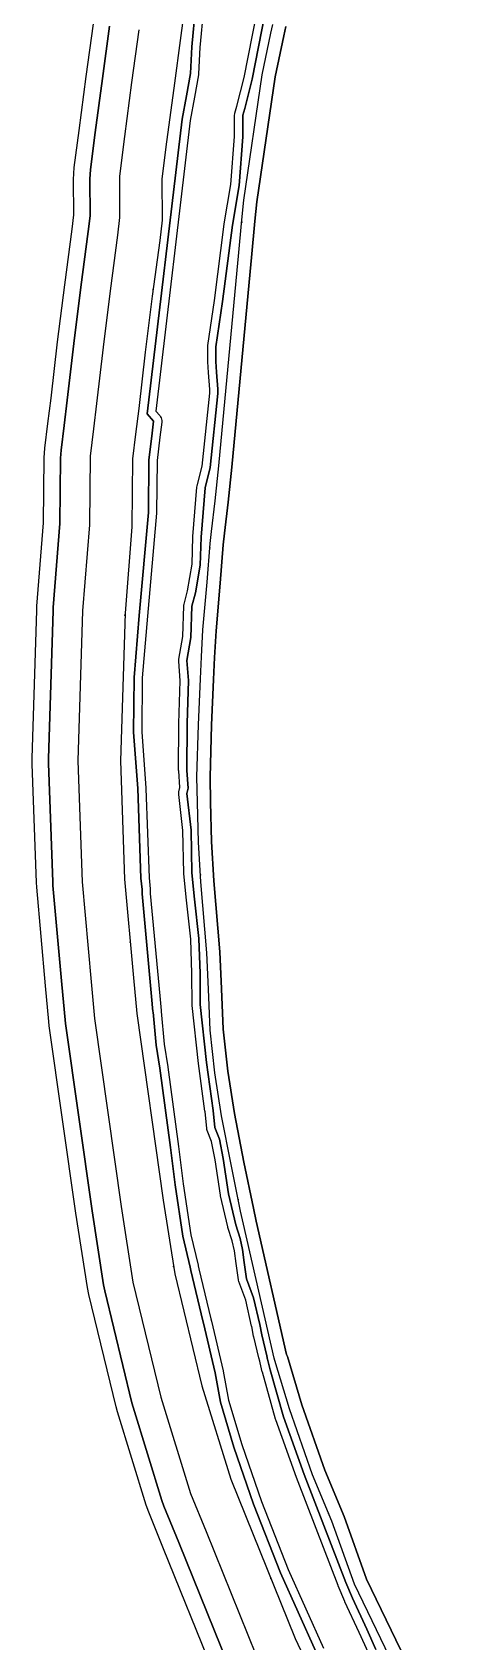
# Model space of a CAD drawing. Header units: inches. Extents: x 87989 to 118156, y 435697 to 451526.
# Drawn here: x 104551.8 to 104679.5, y 449705.5 to 450197.2 of the extents above; entities that cross this region are included whole.
import ezdxf

# ---------------------------------------------------------------- set-up
doc = ezdxf.new("R2010")
doc.units = ezdxf.units.IN
doc.header["$MEASUREMENT"] = 0
for name, color, linetype, true_color in [('As_waterkering_BWK', 7, 'Continuous', 0x7b8981), ('Beschermingszone_BWK', 7, 'Continuous', 0xcf890d), ('Grens_bebouwingsvrije_zone_BWK', 7, 'Continuous', 0x6789ae), ('Kernzone_BWK', 7, 'Continuous', 0xcb89af), ('Referentiepunten_BWK', 7, 'Continuous', 0x178980)]:
    doc.layers.add(name, color=color, linetype=linetype, true_color=true_color)

msp = doc.modelspace()

# ---------------------------------------------------------------- linework, layer by layer
at = {"layer": 'As_waterkering_BWK'}
for points in [[(104599.48, 450212.867), (104597.264, 450196.107), (104595.089, 450180.071), (104592.913, 450163.633), (104591.462, 450152.352), (104591.543, 450139.781), (104590.778, 450133.537), (104588.521, 450116.495), (104586.386, 450099.372), (104584.371, 450082.169), (104583.408, 450074.359), (104582.478, 450066.818), (104582.275, 450046.084), (104582.269, 450046.008), (104580.181, 450019.666), (104578.79, 449974.56), (104580.078, 449938.413), (104582.782, 449908.238), (104583.754, 449897.395), (104591.852, 449840.341), (104595.366, 449817.884), (104603.677, 449783.653), (104612.486, 449755.162), (104617, 449744), (104632.168, 449706.508), (104652.149, 449663.988)], [(104675.9454, 449670.0507), (104650.2994, 449723.0327), (104643.4068, 449742.3373), (104637.5456, 449756.4684), (104630.4375, 449776.5898), (104626.0152, 449791.3582), (104625.7403, 449792.1361), (104616.3999, 449833.0816), (104615.503, 449837.055), (104612.604, 449851.228), (104609.67, 449866.115), (104607.666, 449879.249), (104606.198, 449892.276), (104605.733, 449904.802), (104605.196, 449915.968), (104603.371, 449937.62), (104602.655, 449949.716), (104602.298, 449961.813), (104602.19, 449969.651), (104602.655, 449985.613), (104603.228, 449999.57), (104603.583, 450006.346), (104604.015, 450014.601), (104605.304, 450029.132), (104606.198, 450040.977), (104606.627, 450044.607), (104607.737, 450054.004), (104608.8781, 450064.6822), (104614.4732, 450124.455), (104614.8716, 450128.7115), (104615.9132, 450139.8386), (104616.4712, 450145.8001), (104622.1617, 450184.1713), (104624.8107, 450196.8897), (104625.3519, 450199.4881)]]:
    msp.add_lwpolyline(points, dxfattribs=at)
at = {"layer": 'Beschermingszone_BWK'}
for points in [[(104638.54, 449702.5039), (104627.7539, 449726.5449), (104619.512, 449747.4741), (104613.4651, 449764.9531), (104609.365, 449778.7109), (104607.73, 449787.6372), (104604.1589, 449802.8442), (104603.9932, 449803.543), (104600.2737, 449818.8618), (104600.1106, 449819.9048), (104597.8721, 449829.3389), (104595.5049, 449845.0308), (104594.071, 449856.4121), (104590.845, 449880.666), (104589.678, 449887.7061), (104588.7534, 449897.7515), (104588.7224, 449897.9697), (104588.3125, 449902.543), (104585.427, 449933.8979), (104585.3809, 449935.2568), (104585.0701, 449938.7256), (104584.0957, 449966.0718), (104582.801, 449983.3491), (104582.9729, 450000), (104584.5491, 450018.9692), (104587.3174, 450050.4038), (104587.4751, 450066.4863), (104588.3704, 450073.7471), (104588.9414, 450078.373), (104586.967, 450080.6118), (104597.627, 450170.5859), (104598.9431, 450177.7178), (104600.175, 450184.5259), (104600.564, 450192.6362), (104601.719, 450204.7412)], [(104604.1843, 450204.2583), (104603.0583, 450192.4575), (104602.6721, 450184.4063), (104602.635, 450184.0806), (104601.4023, 450177.2686), (104600.1001, 450170.2119), (104589.5811, 450081.4277), (104590.8164, 450080.0264), (104591.0681, 450079.6875), (104591.2588, 450079.311), (104591.3835, 450078.9072), (104591.4387, 450078.4888), (104591.4226, 450078.0669), (104590.8516, 450073.4409), (104589.9734, 450066.3208), (104589.8174, 450050.3794), (104589.8079, 450050.1841), (104587.0398, 450018.7559), (104585.4719, 449999.8833), (104585.302, 449983.4297), (104586.5886, 449966.2588), (104586.594, 449966.1611), (104587.5662, 449938.8818), (104587.8708, 449935.48), (104587.8794, 449935.3418), (104587.9231, 449934.0552), (104590.8022, 449902.769), (104591.2068, 449898.2573), (104591.2288, 449898.1025), (104591.2429, 449897.9805), (104592.1592, 449888.0254), (104593.3113, 449881.0747), (104593.3232, 449880.9956), (104596.5503, 449856.7329), (104597.9817, 449845.374), (104600.3286, 449829.8149), (104602.5432, 449820.4819), (104602.5806, 449820.2915), (104602.7278, 449819.3511), (104606.4241, 449804.1265), (104606.592, 449803.4185), (104610.1638, 449788.2085), (104610.1892, 449788.0874), (104611.7996, 449779.2949), (104615.8455, 449765.7192), (104621.8574, 449748.3413), (104630.0588, 449727.5151), (104640.812, 449703.5474)], [(104654.5657, 449702.0669), (104651.7998, 449708.3218), (104647.4307, 449717.6802), (104647.3945, 449717.7617), (104645.3416, 449722.6006), (104645.3083, 449722.6826), (104638.6489, 449740.0664), (104632.6028, 449755.6846), (104626.2788, 449773.311), (104626.2258, 449773.4766), (104622.1763, 449787.8438), (104622.1538, 449787.9287), (104621.4766, 449790.7017), (104621.4534, 449790.7739), (104621.3892, 449790.9956), (104621.353, 449791.1353), (104621.1035, 449792.2295), (104619.5344, 449798.6528), (104619.5093, 449798.7671), (104618.9102, 449801.8413), (104618.8938, 449801.9185), (104617.1013, 449809.7739), (104614.9731, 449815.4805), (104614.8569, 449815.9111), (104614.843, 449815.999), (104614.1428, 449821.0117), (104613.6494, 449824.9053), (104612.946, 449827.9888), (104611.6528, 449832.0313), (104611.5974, 449832.2334), (104609.4214, 449841.7124), (104609.387, 449841.8926), (104607.7263, 449852.7061), (104606.6167, 449858.3354), (104605.3228, 449861.624), (104605.2197, 449861.9492), (104605.1621, 449862.2861), (104604.6372, 449867.4458), (104604.6272, 449867.5308), (104602.6421, 449882.0674), (104600.678, 449899.8345), (104600.6631, 449900.1074), (104600.657, 449909.5063), (104600.6553, 449909.5981), (104600.26, 449920.1362), (104598.9529, 449932.0264), (104598.1321, 449940.0576), (104598.1194, 449940.2627), (104597.8638, 449953.2495), (104596.6304, 449964.312), (104596.6189, 449964.7261), (104596.6755, 449965.1362), (104596.9548, 449966.3813), (104596.5864, 449971.4683), (104596.5801, 449971.6636), (104596.6646, 449985.9976), (104597.0422, 449999.0566), (104596.6018, 450005.0601), (104596.595, 450005.2432), (104596.6333, 450005.6787), (104597.8457, 450012.5059), (104598.1321, 450021.8994), (104598.1689, 450022.2573), (104598.2173, 450022.4746), (104599.2976, 450026.4761), (104600.6887, 450034.6021), (104600.9167, 450042.9873), (104600.9246, 450043.1279), (104602.1814, 450058.1431), (104602.2456, 450058.5347), (104603.7463, 450064.6035), (104606.0645, 450086.9224), (104606.084, 450087.9844), (104605.6843, 450093.1494), (104605.4846, 450096.4106), (104605.48, 450096.5635), (104605.48, 450101.0615), (104605.5068, 450101.4282), (104607.5537, 450115.228), (104610.5271, 450138.4863), (104610.5417, 450138.585), (104612.5732, 450150.6426), (104613.6819, 450165.3174), (104613.6819, 450171.7715), (104613.72, 450172.2056), (104613.7754, 450172.4482), (104614.3621, 450174.5342), (104616.5864, 450183.3018), (104620.4634, 450202.9482)], [(104622.929, 450202.5293), (104619.0264, 450182.752), (104616.7773, 450173.8882), (104616.1819, 450171.7715), (104616.1819, 450165.2231), (104615.0576, 450150.3403), (104613.0071, 450138.1694), (104610.0305, 450114.8862), (104607.98, 450101.0615), (104607.98, 450096.5635), (104608.1782, 450093.3223), (104608.5859, 450088.0576), (104608.562, 450086.77), (104606.2151, 450064.1719), (104604.6726, 450057.9346), (104603.4158, 450042.9194), (104603.1831, 450034.356), (104601.7419, 450025.938), (104600.6311, 450021.8232), (104600.3391, 450012.248), (104599.095, 450005.2432), (104599.5449, 449999.1118), (104599.1641, 449985.9541), (104599.0801, 449971.6489), (104599.4751, 449966.1938), (104599.115, 449964.5889), (104600.3611, 449953.4131), (104600.6189, 449940.312), (104601.439, 449932.29), (104602.7549, 449920.3198), (104603.156, 449909.6001), (104603.1631, 449900.1089), (104605.123, 449882.374), (104607.115, 449867.7842), (104607.6492, 449862.5391), (104609.0259, 449859.0405), (104610.1892, 449853.1377), (104611.8579, 449842.272), (104614.0339, 449832.793), (104615.3596, 449828.6489), (104616.1143, 449825.3413), (104616.6211, 449821.3418), (104617.3191, 449816.3452), (104619.5017, 449810.4917), (104621.3481, 449802.3975), (104621.9629, 449799.2461), (104623.5366, 449792.8042), (104623.7903, 449791.6914), (104623.8545, 449791.4697), (104623.8801, 449791.3975), (104624.5825, 449788.522), (104628.6321, 449774.1548), (104634.9451, 449756.5581), (104640.9819, 449740.9648), (104647.6431, 449723.5771), (104649.696, 449718.7378), (104654.0759, 449709.356), (104656.8521, 449703.0781)], [(104607.1387, 449696.382), (104591.97, 449733.8757), (104587.4554, 449745.0394), (104586.6908, 449747.1865), (104577.8818, 449775.6775), (104577.4393, 449777.2827), (104569.1283, 449811.5137), (104568.6906, 449813.7099), (104565.1483, 449836.3568), (104557.0219, 449893.6008), (104556.8618, 449894.9843), (104555.8898, 449905.8277), (104553.1858, 449936.0032), (104553.0951, 449937.4515), (104551.8071, 449973.5985), (104551.8028, 449975.3922), (104553.1938, 450020.4982), (104553.2654, 450021.7995), (104555.2855, 450047.284), (104555.4793, 450067.0823), (104555.681, 450070.1228), (104556.611, 450077.6635), (104557.5641, 450085.3916), (104559.5814, 450102.6129), (104561.7416, 450119.9378), (104563.9944, 450136.9512), (104564.5324, 450141.3421), (104564.4626, 450152.178), (104564.6826, 450155.7965), (104566.1401, 450167.1269), (104568.3282, 450183.657), (104570.503, 450199.691)], [(104575.4587, 450199.0273), (104573.2839, 450182.993), (104571.098, 450166.4798), (104569.6418, 450155.1586), (104569.4625, 450152.2102), (104569.5343, 450141.053), (104568.9543, 450136.319), (104566.7007, 450119.3002), (104564.5452, 450102.0127), (104562.5284, 450084.7948), (104561.5734, 450077.0515), (104560.6434, 450069.5108), (104560.4791, 450067.0334), (104560.2835, 450047.0617), (104558.2498, 450021.4044), (104558.1915, 450020.3441), (104556.8005, 449975.2381), (104556.804, 449973.7766), (104558.092, 449937.6296), (104558.1658, 449936.4494), (104560.8698, 449906.2741), (104561.8419, 449895.4307), (104561.9723, 449894.3034), (104570.0934, 449837.0946), (104573.6305, 449814.4829), (104573.9871, 449812.6934), (104582.2981, 449778.4624), (104582.6587, 449777.1545), (104591.4677, 449748.6635), (104592.0907, 449746.914), (104596.6052, 449735.7506), (104611.7738, 449698.2572)]]:
    msp.add_lwpolyline(points, dxfattribs=at)
at = {"layer": 'Grens_bebouwingsvrije_zone_BWK'}
for points in [[(104584.379, 450197.8326), (104582.2042, 450181.7976), (104580.0223, 450165.3152), (104578.4566, 450153.1429), (104578.5379, 450140.5327), (104577.8822, 450135.1809), (104575.627, 450118.1526), (104573.4799, 450100.9324), (104571.4639, 450083.7206), (104570.5057, 450075.9499), (104569.4858, 450067.68), (104569.2799, 450046.6599), (104567.1969, 450020.3804), (104565.7829, 449974.5289), (104567.0987, 449937.6008), (104569.8339, 449907.0777), (104570.8359, 449895.9002), (104578.994, 449838.4226), (104582.6057, 449815.3412), (104591.1386, 449780.1961), (104600.2283, 449750.7973), (104604.9485, 449739.1253), (104620.2506, 449701.3019)], [(104679.4784, 449671.9327), (104653.9938, 449724.5811), (104647.1401, 449743.777), (104641.2815, 449757.9019), (104634.2415, 449777.8304), (104629.8191, 449792.5992), (104629.5887, 449793.2512), (104620.3007, 449833.9668), (104619.4137, 449837.8962), (104616.5257, 449852.0155), (104613.6112, 449866.8037), (104611.6321, 449879.7748), (104610.1897, 449892.5746), (104609.7294, 449904.9723), (104609.1879, 449916.2321), (104607.3611, 449937.9062), (104606.6515, 449949.8932), (104606.2972, 449961.8996), (104606.1908, 449969.6203), (104606.6526, 449985.4727), (104607.2237, 449999.3833), (104607.5775, 450006.1367), (104608.0058, 450014.3197), (104609.2907, 450028.8047), (104610.1803, 450040.5916), (104610.5994, 450044.1375), (104611.712, 450053.5568), (104612.8583, 450064.2832), (104618.4558, 450124.0822), (104618.8542, 450128.3387), (104619.8958, 450139.4658), (104620.4438, 450145.3199), (104626.1014, 450183.4695), (104628.7267, 450196.0741), (104629.3059, 450198.855)]]:
    msp.add_lwpolyline(points, dxfattribs=at)
at = {"layer": 'Kernzone_BWK'}
for points in [[(104601.719, 450204.7412), (104600.564, 450192.6362), (104600.175, 450184.5259), (104598.9431, 450177.7178), (104597.627, 450170.5859), (104586.967, 450080.6118), (104588.9414, 450078.373), (104588.3704, 450073.7471), (104587.4751, 450066.4863), (104587.3174, 450050.4038), (104584.5491, 450018.9692), (104582.9729, 450000), (104582.801, 449983.3491), (104584.0957, 449966.0718), (104585.0701, 449938.7256), (104585.3809, 449935.2568), (104585.427, 449933.8979), (104588.3125, 449902.543), (104588.7224, 449897.9697), (104588.7534, 449897.7515), (104589.678, 449887.7061), (104590.845, 449880.666), (104594.071, 449856.4121), (104595.5049, 449845.0308), (104597.8721, 449829.3389), (104600.1106, 449819.9048), (104600.2737, 449818.8618), (104603.9932, 449803.543), (104604.1589, 449802.8442), (104607.73, 449787.6372), (104609.365, 449778.7109), (104613.4651, 449764.9531), (104619.512, 449747.4741), (104627.7539, 449726.5449), (104638.54, 449702.5039)], [(104656.8521, 449703.0781), (104654.0759, 449709.356), (104649.696, 449718.7378), (104647.6431, 449723.5771), (104640.9819, 449740.9648), (104634.9451, 449756.5581), (104628.6321, 449774.1548), (104624.5825, 449788.522), (104623.8801, 449791.3975), (104623.8545, 449791.4697), (104623.7903, 449791.6914), (104623.5366, 449792.8042), (104621.9629, 449799.2461), (104621.3481, 449802.3975), (104619.5017, 449810.4917), (104617.3191, 449816.3452), (104616.6211, 449821.3418), (104616.1143, 449825.3413), (104615.3596, 449828.6489), (104614.0339, 449832.793), (104611.8579, 449842.272), (104610.1892, 449853.1377), (104609.0259, 449859.0405), (104607.6492, 449862.5391), (104607.115, 449867.7842), (104605.123, 449882.374), (104603.1631, 449900.1089), (104603.156, 449909.6001), (104602.7549, 449920.3198), (104601.439, 449932.29), (104600.6189, 449940.312), (104600.3611, 449953.4131), (104599.115, 449964.5889), (104599.4751, 449966.1938), (104599.0801, 449971.6489), (104599.1641, 449985.9541), (104599.5449, 449999.1118), (104599.095, 450005.2432), (104600.3391, 450012.248), (104600.6311, 450021.8232), (104601.7419, 450025.938), (104603.1831, 450034.356), (104603.4158, 450042.9194), (104604.6726, 450057.9346), (104606.2151, 450064.1719), (104608.562, 450086.77), (104608.5859, 450088.0576), (104608.1782, 450093.3223), (104607.98, 450096.5635), (104607.98, 450101.0615), (104610.0305, 450114.8862), (104613.0071, 450138.1694), (104615.0576, 450150.3403), (104616.1819, 450165.2231), (104616.1819, 450171.7715), (104616.7773, 450173.8882), (104619.0264, 450182.752), (104622.929, 450202.5293)], [(104611.7737, 449698.2573), (104596.6052, 449735.7505), (104592.0908, 449746.9141), (104591.4678, 449748.6636), (104582.6587, 449777.1543), (104582.2981, 449778.4624), (104573.9871, 449812.6934), (104573.6306, 449814.4829), (104570.0935, 449837.0947), (104561.9724, 449894.3032), (104561.8418, 449895.4307), (104560.8699, 449906.2739), (104558.1658, 449936.4492), (104558.092, 449937.6294), (104556.804, 449973.7764), (104556.8005, 449975.2383), (104558.1914, 450020.3442), (104558.2498, 450021.4043), (104560.2834, 450047.0615), (104560.479, 450067.0332), (104560.6433, 450069.5107), (104561.5735, 450077.0513), (104562.5283, 450084.7949), (104564.5452, 450102.0127), (104566.7007, 450119.3003), (104568.9543, 450136.3188), (104569.5342, 450141.0532), (104569.4624, 450152.21), (104569.6418, 450155.1587), (104571.0979, 450166.48), (104573.2839, 450182.9932), (104575.4587, 450199.0273)], [(104629.2974, 450198.8564), (104628.7268, 450196.0742), (104626.1013, 450183.4697), (104620.4438, 450145.3198), (104619.8958, 450139.4658), (104618.8542, 450128.3389), (104618.4558, 450124.082), (104612.8582, 450064.2832), (104611.7119, 450053.5571), (104610.5994, 450044.1377), (104610.1804, 450040.5918), (104609.2905, 450028.8047), (104608.0059, 450014.3198), (104607.5774, 450006.1367), (104607.2236, 449999.3833), (104606.6526, 449985.4727), (104606.1909, 449969.6201), (104606.2969, 449961.8994), (104606.6516, 449949.8931), (104607.3611, 449937.9063), (104609.1865, 449916.2319), (104609.7292, 449904.9722), (104610.1897, 449892.5747), (104611.6321, 449879.7749), (104613.6111, 449866.8037), (104616.5256, 449852.0156), (104619.4133, 449837.896), (104620.3008, 449833.9668), (104629.5886, 449793.251), (104629.8169, 449792.5986), (104634.2415, 449777.8306), (104641.2815, 449757.9019), (104647.1377, 449743.7759), (104653.9939, 449724.5811), (104679.4785, 449671.9326)]]:
    msp.add_lwpolyline(points, dxfattribs=at)
at = {"layer": 'Referentiepunten_BWK'}
for p in [(104615.8454, 450139.114), (104588.7995, 450118.5982), (104606.0937, 450039.5947), (104580.1625, 450019.0672), (104603.2453, 449939.7441), (104581.8007, 449919.1883), (104614.7805, 449840.5873), (104595.0202, 449820.0939), (104642.4276, 449744.6982), (104624.7542, 449724.8333)]:
    msp.add_point(p, dxfattribs=at)

doc.saveas('drawing.dxf')
